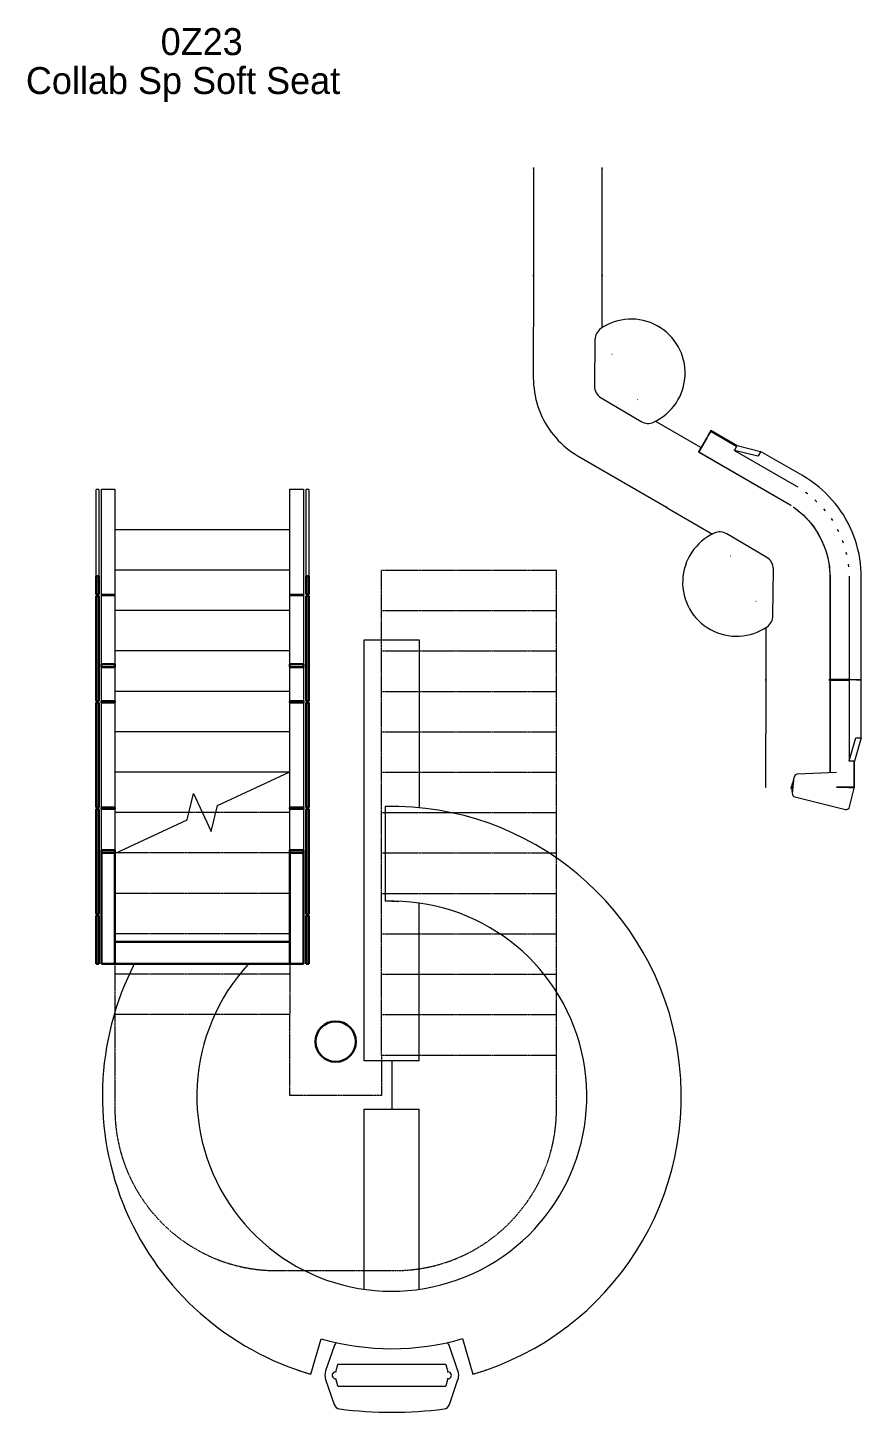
# Model space of a CAD drawing. Header units: millimetres. Extents: x 90978 to 295199, y -4084 to 97293.
# Drawn here: x 193111 to 199303, y 16758 to 27036 of the extents above; entities that cross this region are included whole.
import ezdxf

# ---------------------------------------------------------------- set-up
doc = ezdxf.new("R2010")
doc.units = ezdxf.units.MM
doc.header["$MEASUREMENT"] = 0
doc.linetypes.add('CSM-STL-XX-ZZ-M3-A-XXXX-00001_detached _19_04_21__rvt-1-Level 0$0$Overhead', pattern=[3.96875, 2.38125, -1.5875])
doc.linetypes.add('CSM-STL-XX-ZZ-M3-A-XXXX-00001_detached _19_04_21__rvt-1-Level 0$0$Overhead_2_', pattern=[4, 2.5, -1.5])
for name, color, linetype, lineweight in [('A-AREA-IDEN', 7, 'CONTINUOUS', 9), ('CSM-STL-XX-ZZ-M3-A-XXXX-00001_detached _19_04_21__rvt-1-Level 0$0$A-GENM', 7, 'CONTINUOUS', 9), ('CSM-STL-XX-ZZ-M3-A-XXXX-00001_detached _19_04_21__rvt-1-Level 0$0$E-COMM', 8, 'CONTINUOUS', 9), ('CSM-STL-XX-ZZ-M3-A-XXXX-00001_detached _19_04_21__rvt-1-Level 0$0$I-FURN', 8, 'CONTINUOUS', 9), ('CSM-STL-XX-ZZ-M3-A-XXXX-00001_detached _19_04_21__rvt-1-Level 0$0$S-STRS', 7, 'CONTINUOUS', 9), ('CSM-STL-XX-ZZ-M3-A-XXXX-00001_detached _19_04_21__rvt-1-Level 0$0$S-STRS-MBND', 7, 'CSM-STL-XX-ZZ-M3-A-XXXX-00001_detached _19_04_21__rvt-1-Level 0$0$Overhead_2_', 9), ('I-FURN', 8, 'CONTINUOUS', 9)]:
    doc.layers.add(name, color=color, linetype=linetype, lineweight=lineweight)
doc.styles.add('Century Gothic', font='GOTHIC.TTF', dxfattribs={"height": 200})

msp = doc.modelspace()

# ---------------------------------------------------------------- hatches: boundary and pattern name
at = {"layer": 'CSM-STL-XX-ZZ-M3-A-XXXX-00001_detached _19_04_21__rvt-1-Level 0$0$S-STRS'}
h = msp.add_hatch(color=256, dxfattribs=at)
h.paths.add_polyline_path([(193619, 20086), (193639, 20086), (193639, 20445), (193619, 20445)], flags=0)
h.paths.add_polyline_path([(193619, 20455), (193639, 20455), (193639, 21238), (193619, 21238)], flags=0)
h.paths.add_polyline_path([(193619, 21248), (193639, 21248), (193639, 22028), (193619, 22028), (193619, 21716)], flags=0)
h.paths.add_polyline_path([(193619, 22038), (193639, 22038), (193639, 22818), (193619, 22818)], flags=0)
h.paths.add_polyline_path([(193639, 22828), (193639, 22966), (193619, 22966), (193619, 22828)], flags=0)
h = msp.add_hatch(color=256, dxfattribs=at)
h.paths.add_polyline_path([(195199, 20086), (195199, 20445), (195179, 20445), (195179, 20086)], flags=0)
h.paths.add_polyline_path([(195179, 20455), (195199, 20455), (195199, 21238), (195179, 21238), (195179, 20779)], flags=0)
h.paths.add_polyline_path([(195199, 21248), (195199, 22028), (195179, 22028), (195179, 21248)], flags=0)
h.paths.add_polyline_path([(195199, 22038), (195199, 22818), (195179, 22818), (195179, 22038)], flags=0)
h.paths.add_polyline_path([(195179, 22828), (195199, 22828), (195199, 22966), (195179, 22966)], flags=0)

# ---------------------------------------------------------------- linework, layer by layer
at = {"layer": 'CSM-STL-XX-ZZ-M3-A-XXXX-00001_detached _19_04_21__rvt-1-Level 0$0$A-GENM'}
for p, q in [((195611, 22493), (196020, 22493)), ((195611, 19368), (195611, 22493)), ((196020, 22493), (196020, 21243)), ((196020, 19368), (196020, 20538)), ((196020, 19368), (195611, 19368)), ((195816, 19368), (195816, 19008)), ((195611, 19008), (196020, 19008)), ((195611, 17673), (195611, 19008)), ((196020, 17673), (196020, 19008))]:
    msp.add_line(p, q, dxfattribs=at)
at = {"layer": 'CSM-STL-XX-ZZ-M3-A-XXXX-00001_detached _19_04_21__rvt-1-Level 0$0$E-COMM'}
for p, q in [((195387, 17249), (195324, 17066)), ((196307, 17066), (196244, 17250)), ((195412, 17110), (195399, 17065)), ((196214, 17114), (195417, 17114)), ((196232, 17065), (196219, 17110)), ((195324, 17001), (195387, 16817)), ((195399, 17002), (195412, 16956)), ((196219, 16956), (196232, 17002)), ((196244, 16817), (196307, 17001)), ((195417, 16953), (196214, 16953))]:
    msp.add_line(p, q, dxfattribs=at)
for centre, radius, start, end in [((195434, 17233), 50, 123.0186, 161.018), ((196197, 17233), 50.3, 19.1043, 57.9291), ((195419, 17033), 100, 161.0408, 199.0432), ((195404, 17063), 5, 164.3205, 258.7089), ((195417, 17109), 5, 90, 164.3205), ((196214, 17109), 5, 15.6795, 90), ((196227, 17063), 5, 281.2911, 15.6795), ((196213, 17033), 100, 341.0111, 18.9483), ((195398, 17033), 25.6, 78.7089, 281.083), ((195404, 17003), 5, 101.083, 195.8114), ((196233, 17033), 25.6, 258.917, 101.2911), ((196227, 17003), 5, 344.1886, 78.917), ((195417, 16958), 5, 195.8114, 270), ((196214, 16958), 5, 270, 344.1886), ((195435, 16833), 50, 199.1651, 262.2097), ((195816, 19708), 2950, 262.4418, 277.5534), ((196197, 16833), 50, 277.5534, 341.0111)]:
    msp.add_arc(centre, radius, start, end, dxfattribs=at)
at = {"layer": 'CSM-STL-XX-ZZ-M3-A-XXXX-00001_detached _19_04_21__rvt-1-Level 0$0$I-FURN'}
for p, q in [((195766, 21254), (195766, 20552)), ((195866, 21253), (195866, 21254)), ((195866, 20548), (195866, 20551)), ((193668, 19155), (193666, 19155)), ((193666, 19155), (193666, 19120)), ((197966, 19155), (197964, 19155)), ((197966, 19055), (197966, 19155)), ((193666, 19111), (193666, 19055)), ((193666, 19055), (193668, 19055)), ((197964, 19055), (197966, 19055)), ((195214, 17041), (195291, 17304)), ((196340, 17305), (196417, 17041)), ((195119, 17072), (195119, 17071)), ((196513, 17071), (196512, 17072))]:
    msp.add_line(p, q, dxfattribs=at)
for centre, radius, start, end in [((195816, 19105), 2150, 286.242, 91.3299), ((195816, 19105), 2150, 88.6648, 91.3299), ((195816, 19105), 1448, 137.2898, 91.9828), ((195766, 19104), 1448, 86.0323, 89.9924), ((195816, 19105), 2150, 152.827, 253.758), ((195816, 19105), 1875, 253.7639, 286.242), ((195815, 19105), 2150, 251.0921, 253.758), ((195816, 19105), 2150, 286.242, 288.9079)]:
    msp.add_arc(centre, radius, start, end, dxfattribs=at)
at = {"layer": 'CSM-STL-XX-ZZ-M3-A-XXXX-00001_detached _19_04_21__rvt-1-Level 0$0$S-STRS'}
for p, q in [((193619, 22966), (193619, 23608)), ((193639, 23608), (193619, 23608)), ((193639, 23608), (193639, 22966)), ((193659, 22828), (193659, 23610)), ((193659, 23610), (193759, 23610)), ((193659, 23610), (193759, 23610)), ((193759, 23610), (193759, 22828)), ((195059, 22828), (195059, 23610)), ((195059, 23610), (195159, 23610)), ((195059, 23610), (195159, 23610)), ((195159, 23610), (195159, 22828)), ((195179, 22966), (195179, 23608)), ((195199, 23608), (195179, 23608)), ((195199, 23608), (195199, 22966)), ((195059, 23310), (193759, 23310)), ((195059, 23010), (193759, 23010)), ((193659, 22818), (193659, 22828)), ((193759, 22828), (193659, 22828)), ((193759, 22818), (193659, 22818)), ((193659, 22311), (193659, 22818)), ((193759, 22828), (193759, 22818)), ((193759, 22818), (193759, 22311)), ((195059, 22818), (195059, 22828)), ((195159, 22828), (195059, 22828)), ((195159, 22818), (195059, 22818)), ((195059, 22311), (195059, 22818)), ((195159, 22828), (195159, 22818)), ((195159, 22818), (195159, 22311)), ((195059, 22710), (193759, 22710)), ((195059, 22410), (193759, 22410)), ((193659, 22038), (193659, 22290)), ((193759, 22290), (193759, 22038)), ((195059, 22038), (195059, 22290)), ((195159, 22290), (195159, 22038)), ((195059, 22110), (193759, 22110)), ((193659, 21248), (193659, 22028)), ((193759, 22028), (193759, 21248)), ((195059, 21248), (195059, 22028)), ((195159, 22028), (195159, 21248)), ((195059, 21810), (193759, 21810)), ((195052, 21510), (193759, 21510)), ((193659, 20930), (193659, 21238)), ((193759, 21238), (193759, 20930)), ((194308, 21210), (193759, 21210)), ((194509, 21210), (194409, 21210)), ((195059, 20930), (195059, 21238)), ((195159, 21238), (195159, 20930)), ((193759, 20910), (193759, 20907)), ((193765, 20910), (193759, 20910))]:
    msp.add_line(p, q, dxfattribs=at)
at = {"layer": 'CSM-STL-XX-ZZ-M3-A-XXXX-00001_detached _19_04_21__rvt-1-Level 0$0$S-STRS', "linetype": 'CSM-STL-XX-ZZ-M3-A-XXXX-00001_detached _19_04_21__rvt-1-Level 0$0$Overhead'}
for p, q in [((195059, 23310), (193759, 23310)), ((195059, 23010), (193759, 23010)), ((195059, 22710), (193759, 22710)), ((195059, 22410), (193759, 22410)), ((195059, 22110), (193759, 22110)), ((195059, 21810), (193759, 21810)), ((195052, 21510), (193759, 21510)), ((194308, 21210), (193759, 21210)), ((194509, 21210), (194409, 21210)), ((193765, 20910), (193759, 20910))]:
    msp.add_line(p, q, dxfattribs=at)
at = {"layer": 'CSM-STL-XX-ZZ-M3-A-XXXX-00001_detached _19_04_21__rvt-1-Level 0$0$S-STRS', "lineweight": 30}
for p, q in [((193619, 22966), (193619, 22828)), ((193639, 22966), (193619, 22966)), ((193639, 22828), (193639, 22966)), ((195179, 22966), (195179, 22828)), ((195199, 22966), (195179, 22966)), ((195199, 22828), (195199, 22966)), ((193619, 22828), (193639, 22828)), ((193619, 22818), (193619, 22038)), ((193639, 22818), (193619, 22818)), ((193639, 22038), (193639, 22818)), ((195179, 22828), (195199, 22828)), ((195179, 22818), (195179, 22038)), ((195199, 22818), (195179, 22818)), ((195199, 22038), (195199, 22818)), ((193659, 22311), (193659, 22290)), ((193759, 22311), (193659, 22311)), ((193759, 22290), (193759, 22311)), ((195059, 22311), (195059, 22290)), ((195159, 22311), (195059, 22311)), ((195159, 22290), (195159, 22311)), ((193659, 22290), (193759, 22290)), ((195059, 22290), (195159, 22290)), ((193619, 22038), (193639, 22038)), ((193619, 22028), (193619, 21248)), ((193639, 22028), (193619, 22028)), ((193639, 21248), (193639, 22028)), ((193659, 22038), (193659, 22028)), ((193759, 22038), (193659, 22038)), ((193659, 22028), (193759, 22028)), ((193759, 22028), (193759, 22038)), ((195059, 22038), (195059, 22028)), ((195159, 22038), (195059, 22038)), ((195059, 22028), (195159, 22028)), ((195159, 22028), (195159, 22038)), ((195179, 22038), (195199, 22038)), ((195179, 22028), (195179, 21248)), ((195199, 22028), (195179, 22028)), ((195199, 21248), (195199, 22028)), ((193619, 21248), (193639, 21248)), ((193619, 21238), (193619, 20455)), ((193639, 21238), (193619, 21238)), ((193639, 20455), (193639, 21238)), ((193659, 21248), (193659, 21238)), ((193759, 21248), (193659, 21248)), ((193659, 21238), (193759, 21238)), ((193759, 21238), (193759, 21248)), ((195059, 21248), (195059, 21238)), ((195159, 21248), (195059, 21248)), ((195059, 21238), (195159, 21238)), ((195159, 21238), (195159, 21248)), ((195179, 21248), (195199, 21248)), ((195179, 21238), (195179, 20455)), ((195199, 21238), (195179, 21238)), ((195199, 20455), (195199, 21238)), ((193659, 20930), (193659, 20910)), ((193759, 20930), (193659, 20930)), ((193659, 20910), (193759, 20910)), ((193659, 20910), (193659, 20087)), ((193759, 20910), (193659, 20910)), ((193759, 20910), (193759, 20930)), ((193759, 20087), (193759, 20910)), ((195059, 20930), (195059, 20910)), ((195159, 20930), (195059, 20930)), ((195059, 20910), (195159, 20910)), ((195059, 20910), (195059, 20087)), ((195159, 20910), (195059, 20910)), ((195159, 20910), (195159, 20930)), ((195159, 20087), (195159, 20910)), ((193619, 20455), (193639, 20455)), ((195179, 20455), (195199, 20455)), ((193619, 20445), (193619, 20086)), ((193639, 20445), (193619, 20445)), ((193639, 20086), (193639, 20445)), ((195179, 20445), (195179, 20086)), ((195199, 20445), (195179, 20445)), ((195199, 20086), (195199, 20445)), ((193759, 20250), (193759, 20086)), ((195059, 20250), (193759, 20250)), ((195059, 20086), (195059, 20250)), ((193619, 20086), (193639, 20086)), ((193659, 20087), (193759, 20087)), ((193759, 20086), (195059, 20086)), ((195059, 20087), (195159, 20087)), ((195179, 20086), (195199, 20086))]:
    msp.add_line(p, q, dxfattribs=at)
for start, end in [(0, 180), (180, 0)]:
    msp.add_arc((195399, 19510), 150, start, end, dxfattribs=at)
at = {"layer": 'CSM-STL-XX-ZZ-M3-A-XXXX-00001_detached _19_04_21__rvt-1-Level 0$0$S-STRS-MBND', "linetype": 'CSM-STL-XX-ZZ-M3-A-XXXX-00001_detached _19_04_21__rvt-1-Level 0$0$Overhead'}
for p, q in [((195739, 23010), (197039, 23010)), ((195739, 19410), (195739, 23010)), ((197039, 19410), (197039, 23010)), ((195739, 22710), (197039, 22710)), ((195739, 22710), (197039, 22710)), ((195739, 22410), (197039, 22410)), ((195739, 22410), (197039, 22410)), ((195739, 22110), (197039, 22110)), ((195739, 22110), (197039, 22110)), ((195739, 21810), (197039, 21810)), ((195739, 21810), (197039, 21810)), ((195059, 21510), (195052, 21510)), ((195059, 21510), (195052, 21510)), ((195739, 21510), (197039, 21510)), ((195739, 21510), (197039, 21510)), ((194409, 21210), (194308, 21210)), ((194409, 21210), (194308, 21210)), ((195059, 21210), (194509, 21210)), ((195059, 21210), (194509, 21210)), ((195739, 21210), (197039, 21210)), ((195739, 21210), (197039, 21210)), ((193759, 20907), (193759, 19710)), ((195059, 20910), (193765, 20910)), ((195059, 20910), (193765, 20910)), ((195059, 20910), (195059, 19710)), ((195739, 20910), (197039, 20910)), ((195739, 20910), (197039, 20910)), ((195059, 20610), (193759, 20610)), ((195059, 20610), (193759, 20610)), ((195739, 20610), (197039, 20610)), ((195739, 20610), (197039, 20610)), ((195059, 20310), (193759, 20310)), ((195059, 20310), (193759, 20310)), ((195739, 20310), (197039, 20310)), ((195739, 20310), (197039, 20310)), ((195059, 20010), (193759, 20010)), ((195059, 20010), (193759, 20010)), ((195739, 20010), (197039, 20010)), ((195739, 20010), (197039, 20010)), ((193759, 19710), (193759, 19010)), ((195059, 19710), (193759, 19710)), ((195059, 19110), (195059, 19710)), ((195739, 19710), (197039, 19710)), ((195739, 19710), (197039, 19710)), ((195739, 19410), (195739, 19110)), ((195739, 19410), (197039, 19410)), ((195739, 19410), (197039, 19410)), ((197039, 19010), (197039, 19410)), ((195739, 19110), (195059, 19110)), ((194959, 17810), (195839, 17810))]:
    msp.add_line(p, q, dxfattribs=at)
at = {"layer": 'CSM-STL-XX-ZZ-M3-A-XXXX-00001_detached _19_04_21__rvt-1-Level 0$0$S-STRS-MBND', "linetype": 'Continuous'}
for p, q in [((194522, 21263), (195059, 21513)), ((194296, 21157), (194343, 21352)), ((194343, 21352), (194475, 21069)), ((194475, 21069), (194522, 21263)), ((193759, 20907), (194296, 21157))]:
    msp.add_line(p, q, dxfattribs=at)
at = {"layer": 'CSM-STL-XX-ZZ-M3-A-XXXX-00001_detached _19_04_21__rvt-1-Level 0$0$S-STRS-MBND', "linetype": 'CSM-STL-XX-ZZ-M3-A-XXXX-00001_detached _19_04_21__rvt-1-Level 0$0$Overhead'}
for centre, start, end in [((194959, 19010), 180, 270), ((195839, 19010), 270, 0)]:
    msp.add_arc(centre, 1200, start, end, dxfattribs=at)
at = {"layer": 'I-FURN'}
for p, q in [((196868, 25993), (196869, 25994)), ((196868, 25992), (196868, 25993)), ((196868, 25993), (196868, 25993)), ((196868, 25993), (196868, 25993)), ((196868, 25993), (196868, 25993)), ((196868, 25993), (196868, 25993)), ((196868, 25993), (196868, 25993)), ((196868, 25991), (196868, 25992)), ((196868, 25992), (196868, 25992)), ((196868, 25992), (196868, 25992)), ((196868, 25992), (196868, 25992)), ((196868, 25992), (196868, 25992)), ((196868, 25991), (196868, 25201)), ((196869, 25994), (196869, 25995)), ((196869, 25995), (196869, 25995)), ((196869, 25995), (196870, 25995)), ((196869, 25994), (196869, 25994)), ((196869, 25994), (196869, 25994)), ((196869, 25994), (196869, 25994)), ((196869, 25994), (196869, 25994)), ((196869, 25994), (196869, 25994)), ((196870, 25995), (196870, 25996)), ((196870, 25996), (196870, 25996)), ((196870, 25996), (196871, 25996)), ((196870, 25995), (196870, 25995)), ((196870, 25995), (196870, 25995)), ((196870, 25995), (196870, 25995)), ((196870, 25995), (196870, 25995)), ((196871, 25996), (196871, 25996)), ((196871, 25996), (196871, 25996)), ((196871, 25996), (196871, 25996)), ((196871, 25996), (196871, 25996)), ((196871, 25996), (196872, 25996)), ((196872, 25996), (196872, 25996)), ((196872, 25996), (196872, 25996)), ((196872, 25996), (196872, 25996)), ((196872, 25996), (196872, 25996)), ((196872, 25996), (196873, 25996)), ((196873, 25996), (196873, 25996)), ((196873, 25996), (196873, 25996)), ((196873, 25996), (196873, 25996)), ((197374, 25996), (197374, 25996)), ((197374, 25996), (197375, 25996)), ((197375, 25996), (197375, 25996)), ((197375, 25996), (197375, 25996)), ((197375, 25996), (197375, 25996)), ((197375, 25996), (197375, 25996)), ((197375, 25996), (197376, 25996)), ((197376, 25996), (197376, 25996)), ((197376, 25996), (197376, 25996)), ((197376, 25996), (197376, 25996)), ((197376, 25996), (197376, 25996)), ((197376, 25996), (197377, 25995)), ((197377, 25995), (197377, 25995)), ((197377, 25995), (197377, 25995)), ((197377, 25995), (197377, 25995)), ((197377, 25995), (197377, 25995)), ((197377, 25995), (197377, 25995)), ((197377, 25995), (197378, 25995)), ((197378, 25995), (197378, 25995)), ((197378, 25995), (197378, 25995)), ((197378, 25995), (197378, 25994)), ((197378, 25994), (197378, 25994)), ((197378, 25994), (197378, 25994)), ((197378, 25994), (197378, 25994)), ((197378, 25994), (197378, 25994)), ((197378, 25994), (197379, 25994)), ((197379, 25994), (197379, 25993)), ((197379, 25993), (197379, 25993)), ((197379, 25993), (197379, 25993)), ((197379, 25993), (197379, 25993)), ((197379, 25993), (197379, 25993)), ((197379, 25993), (197379, 25992)), ((197379, 25992), (197379, 25992)), ((197379, 25992), (197379, 25992)), ((197379, 25992), (197379, 25992)), ((197379, 25992), (197379, 25992)), ((197379, 25992), (197379, 25991)), ((197379, 25201), (197379, 25991)), ((197379, 25991), (197379, 25991)), ((197379, 25991), (197379, 25991)), ((197379, 25991), (197379, 25991)), ((196868, 25191), (196867, 24437)), ((196868, 25200), (196868, 25201)), ((196868, 25201), (196868, 25201)), ((196868, 25201), (196868, 25201)), ((196868, 25201), (196868, 25201)), ((196868, 25201), (196868, 25201)), ((196868, 25199), (196868, 25200)), ((196868, 25200), (196868, 25200)), ((196868, 25200), (196868, 25200)), ((196868, 25200), (196868, 25200)), ((196868, 25200), (196868, 25200)), ((196868, 25200), (196868, 25200)), ((196868, 25198), (196868, 25199)), ((196868, 25199), (196868, 25199)), ((196868, 25199), (196868, 25199)), ((196868, 25199), (196868, 25199)), ((196868, 25199), (196868, 25199)), ((196869, 25198), (196868, 25198)), ((196868, 25193), (196868, 25194)), ((196868, 25194), (196868, 25194)), ((196868, 25194), (196868, 25194)), ((196868, 25194), (196868, 25194)), ((196868, 25194), (196869, 25194)), ((196868, 25192), (196868, 25193)), ((196868, 25193), (196868, 25193)), ((196868, 25193), (196868, 25193)), ((196868, 25193), (196868, 25193)), ((196868, 25193), (196868, 25193)), ((196868, 25193), (196868, 25193)), ((196868, 25191), (196868, 25192)), ((196868, 25192), (196868, 25192)), ((196868, 25192), (196868, 25192)), ((196868, 25192), (196868, 25192)), ((196868, 25192), (196868, 25192)), ((196869, 25197), (196869, 25198)), ((196869, 25198), (196869, 25198)), ((196869, 25198), (196869, 25198)), ((196869, 25198), (196869, 25198)), ((196869, 25198), (196869, 25198)), ((196869, 25198), (196869, 25198)), ((196870, 25197), (196869, 25197)), ((196869, 25194), (196869, 25195)), ((196869, 25195), (196869, 25195)), ((196869, 25195), (196869, 25195)), ((196869, 25195), (196869, 25195)), ((196869, 25195), (196869, 25195)), ((196869, 25195), (196870, 25195)), ((196869, 25194), (196869, 25194)), ((196871, 25197), (196870, 25197)), ((196870, 25197), (196870, 25197)), ((196870, 25197), (196870, 25197)), ((196870, 25197), (196870, 25197)), ((196870, 25197), (196870, 25197)), ((196870, 25197), (196870, 25197)), ((196870, 25195), (196870, 25196)), ((196870, 25196), (196870, 25196)), ((196870, 25196), (196870, 25196)), ((196870, 25196), (196870, 25196)), ((196870, 25196), (196871, 25196)), ((196870, 25195), (196870, 25195)), ((196871, 25196), (196871, 25197)), ((196871, 25197), (196871, 25197)), ((196871, 25197), (196871, 25197)), ((196871, 25197), (196871, 25197)), ((196871, 25196), (196871, 25196)), ((196871, 25196), (196871, 25196)), ((196871, 25196), (196871, 25196)), ((196871, 25196), (196871, 25196)), ((196871, 25196), (196871, 25196)), ((196871, 25196), (196872, 25196)), ((196872, 25196), (196871, 25196)), ((196872, 25196), (196872, 25196)), ((196872, 25196), (196872, 25196)), ((196872, 25196), (196872, 25196)), ((196872, 25196), (196872, 25196)), ((196872, 25196), (196873, 25196)), ((196873, 25196), (196872, 25196)), ((196872, 25196), (196872, 25196)), ((196872, 25196), (196872, 25196)), ((196872, 25196), (196872, 25196)), ((196872, 25196), (196872, 25196)), ((197374, 25196), (197374, 25196)), ((197374, 25196), (197374, 25196)), ((197374, 25196), (197374, 25196)), ((197374, 25196), (197375, 25196)), ((197375, 25196), (197374, 25196)), ((197374, 25196), (197374, 25196)), ((197374, 25196), (197374, 25196)), ((197374, 25196), (197374, 25196)), ((197374, 25196), (197374, 25196)), ((197375, 25196), (197375, 25196)), ((197375, 25196), (197375, 25196)), ((197375, 25196), (197375, 25196)), ((197375, 25196), (197375, 25196)), ((197375, 25196), (197376, 25196)), ((197376, 25196), (197375, 25196)), ((197375, 25196), (197375, 25196)), ((197375, 25196), (197375, 25196)), ((197375, 25196), (197375, 25196)), ((197375, 25196), (197375, 25196)), ((197377, 25197), (197376, 25197)), ((197376, 25197), (197376, 25197)), ((197376, 25197), (197376, 25197)), ((197376, 25197), (197376, 25197)), ((197376, 25197), (197376, 25196)), ((197376, 25196), (197376, 25196)), ((197376, 25196), (197376, 25196)), ((197376, 25196), (197376, 25195)), ((197376, 25196), (197376, 25196)), ((197376, 25195), (197376, 25195)), ((197376, 25195), (197376, 25195)), ((197376, 25195), (197377, 25195)), ((197378, 25198), (197377, 25198)), ((197377, 25198), (197377, 25197)), ((197377, 25197), (197377, 25197)), ((197377, 25197), (197377, 25197)), ((197377, 25197), (197377, 25197)), ((197377, 25197), (197377, 25197)), ((197377, 25195), (197377, 25195)), ((197377, 25195), (197377, 25195)), ((197377, 25195), (197377, 25195)), ((197377, 25195), (197377, 25195)), ((197377, 25195), (197377, 25195)), ((197377, 25195), (197378, 25194)), ((197379, 25199), (197378, 25199)), ((197378, 25199), (197378, 25199)), ((197378, 25199), (197378, 25199)), ((197378, 25199), (197378, 25199)), ((197378, 25199), (197378, 25199)), ((197378, 25199), (197378, 25198)), ((197378, 25198), (197378, 25198)), ((197378, 25198), (197378, 25198)), ((197378, 25198), (197378, 25198)), ((197378, 25198), (197378, 25198)), ((197378, 25194), (197378, 25194)), ((197378, 25194), (197378, 25194)), ((197378, 25194), (197378, 25194)), ((197378, 25194), (197378, 25194)), ((197378, 25194), (197378, 25194)), ((197378, 25194), (197378, 25193)), ((197378, 25193), (197378, 25193)), ((197378, 25193), (197378, 25193)), ((197378, 25193), (197378, 25193)), ((197378, 25193), (197379, 25193)), ((197379, 25201), (197379, 25201)), ((197379, 25201), (197379, 25201)), ((197379, 25201), (197379, 25200)), ((197379, 25200), (197379, 25200)), ((197379, 25200), (197379, 25200)), ((197379, 25200), (197379, 25200)), ((197379, 25200), (197379, 25200)), ((197379, 25200), (197379, 25199)), ((197379, 25193), (197379, 25192)), ((197379, 25192), (197379, 25192)), ((197379, 25192), (197379, 25192)), ((197379, 25192), (197379, 25192)), ((197379, 25192), (197379, 25192)), ((197379, 25192), (197379, 25191)), ((197379, 24808), (197379, 25191)), ((197379, 25191), (197379, 25191)), ((197379, 25191), (197379, 25191)), ((197379, 25191), (197379, 25191)), ((197325, 24721), (197321, 24376)), ((197450, 24614), (197452, 24614)), ((196867, 24437), (196868, 24410)), ((196868, 24410), (196869, 24383)), ((196869, 24383), (196872, 24357)), ((196872, 24357), (196876, 24330)), ((196876, 24330), (196880, 24303)), ((196880, 24303), (196886, 24277)), ((196886, 24277), (196893, 24251)), ((197371, 24289), (197668, 24113)), ((197642, 24277), (197641, 24275)), ((196893, 24251), (196901, 24225)), ((196901, 24225), (196910, 24200)), ((196910, 24200), (196920, 24175)), ((196920, 24175), (196931, 24150)), ((196931, 24150), (196943, 24126)), ((196943, 24126), (196956, 24102)), ((196956, 24102), (196970, 24079)), ((196970, 24079), (196985, 24057)), ((196985, 24057), (197000, 24035)), ((198112, 23919), (197772, 24115)), ((197000, 24035), (197017, 24013)), ((197017, 24013), (197034, 23993)), ((197034, 23993), (197052, 23973)), ((197052, 23973), (197071, 23954)), ((197071, 23954), (197091, 23935)), ((198155, 23990), (198096, 23888)), ((198096, 23888), (198155, 23990)), ((198155, 23993), (198152, 23989)), ((198166, 24009), (198155, 23990)), ((198155, 23990), (198166, 24009)), ((198186, 24046), (198165, 24010)), ((198185, 24041), (198166, 24009)), ((198166, 24009), (198185, 24041)), ((198187, 24039), (198185, 24041)), ((198185, 24041), (198187, 24039)), ((198382, 23933), (198186, 24046)), ((198187, 24039), (198379, 23928)), ((198187, 24039), (198379, 23928)), ((197091, 23935), (197111, 23918)), ((197111, 23918), (197132, 23901)), ((197132, 23901), (197154, 23885)), ((197154, 23885), (197177, 23870)), ((197177, 23870), (197200, 23856)), ((197200, 23856), (197204, 23853)), ((197204, 23853), (197856, 23476)), ((198096, 23891), (198096, 23892)), ((198096, 23892), (198096, 23892)), ((198096, 23892), (198096, 23892)), ((198096, 23892), (198096, 23892)), ((198096, 23892), (198097, 23892)), ((198096, 23890), (198096, 23891)), ((198096, 23891), (198096, 23891)), ((198096, 23891), (198096, 23891)), ((198096, 23891), (198096, 23891)), ((198096, 23891), (198096, 23891)), ((198096, 23889), (198096, 23890)), ((198096, 23890), (198096, 23890)), ((198096, 23890), (198096, 23890)), ((198096, 23890), (198096, 23890)), ((198096, 23890), (198096, 23890)), ((198096, 23888), (198096, 23889)), ((198096, 23889), (198096, 23889)), ((198096, 23889), (198096, 23889)), ((198096, 23889), (198096, 23889)), ((198096, 23889), (198096, 23889)), ((198096, 23888), (198751, 23510)), ((198096, 23888), (198096, 23888)), ((198097, 23888), (198096, 23888)), ((198096, 23888), (198096, 23888)), ((198097, 23892), (198097, 23893)), ((198097, 23893), (198097, 23893)), ((198097, 23893), (198097, 23893)), ((198097, 23887), (198097, 23888)), ((198097, 23888), (198097, 23888)), ((198097, 23888), (198097, 23888)), ((198097, 23888), (198097, 23888)), ((198098, 23887), (198097, 23887)), ((198097, 23887), (198097, 23887)), ((198097, 23887), (198097, 23887)), ((198097, 23887), (198097, 23887)), ((198097, 23887), (198097, 23887)), ((198098, 23886), (198098, 23887)), ((198098, 23887), (198098, 23887)), ((198099, 23886), (198098, 23886)), ((198098, 23886), (198098, 23886)), ((198098, 23886), (198098, 23886)), ((198098, 23886), (198098, 23886)), ((198099, 23886), (198751, 23509)), ((198104, 23906), (198105, 23907)), ((198104, 23905), (198104, 23906)), ((198105, 23907), (198106, 23908)), ((198105, 23907), (198105, 23907)), ((198106, 23909), (198107, 23910)), ((198106, 23908), (198106, 23909)), ((198107, 23911), (198108, 23912)), ((198107, 23910), (198107, 23911)), ((198108, 23913), (198109, 23914)), ((198108, 23912), (198108, 23913)), ((198114, 23922), (198109, 23914)), ((198109, 23914), (198110, 23915)), ((198109, 23914), (198109, 23915)), ((198109, 23915), (198110, 23915)), ((198109, 23914), (198109, 23914)), ((198109, 23914), (198109, 23914)), ((198110, 23916), (198111, 23917)), ((198110, 23915), (198110, 23916)), ((198110, 23916), (198110, 23916)), ((198110, 23915), (198110, 23915)), ((198110, 23915), (198110, 23915)), ((198111, 23918), (198112, 23919)), ((198111, 23917), (198111, 23918)), ((198111, 23918), (198111, 23918)), ((198112, 23919), (198112, 23920)), ((198112, 23920), (198113, 23920)), ((198112, 23919), (198112, 23919)), ((198112, 23919), (198112, 23919)), ((198112, 23919), (198112, 23919)), ((198112, 23919), (198112, 23919)), ((198113, 23921), (198113, 23922)), ((198113, 23922), (198114, 23922)), ((198113, 23920), (198113, 23921)), ((198113, 23921), (198113, 23921)), ((198113, 23921), (198113, 23921)), ((198114, 23922), (198114, 23922)), ((198114, 23922), (198114, 23922)), ((198114, 23922), (198114, 23922)), ((198114, 23922), (198114, 23922)), ((198114, 23922), (198114, 23922)), ((198114, 23922), (198114, 23922)), ((198114, 23922), (198114, 23922)), ((198114, 23922), (198114, 23922)), ((198114, 23922), (198114, 23922)), ((198361, 23899), (198362, 23900)), ((198361, 23898), (198361, 23899)), ((198362, 23898), (198361, 23898)), ((198361, 23898), (198361, 23898)), ((198362, 23902), (198363, 23903)), ((198362, 23901), (198362, 23902)), ((198362, 23900), (198362, 23901)), ((198362, 23898), (198822, 23632)), ((198535, 23855), (198362, 23898)), ((198363, 23903), (198378, 23929)), ((198379, 23931), (198380, 23932)), ((198379, 23930), (198379, 23931)), ((198380, 23932), (198381, 23933)), ((198381, 23933), (198381, 23933)), ((198381, 23933), (198382, 23933)), ((198382, 23934), (198555, 23891)), ((198382, 23933), (198382, 23934)), ((198536, 23855), (198535, 23855)), ((198535, 23855), (198535, 23855)), ((198537, 23856), (198536, 23855)), ((198536, 23855), (198536, 23855)), ((198538, 23858), (198537, 23857)), ((198537, 23857), (198537, 23856)), ((198554, 23887), (198538, 23859)), ((198538, 23859), (198538, 23858)), ((198555, 23889), (198554, 23888)), ((198554, 23888), (198554, 23887)), ((198867, 23711), (198555, 23891)), ((198555, 23891), (198555, 23891)), ((198555, 23891), (198555, 23891)), ((198555, 23891), (198555, 23890)), ((198555, 23890), (198555, 23890)), ((198555, 23890), (198555, 23889)), ((198873, 23708), (198867, 23711)), ((198902, 23689), (198873, 23708)), ((198931, 23670), (198902, 23689)), ((198960, 23649), (198931, 23670)), ((198987, 23628), (198960, 23649)), ((198822, 23632), (198831, 23627)), ((198889, 23588), (198900, 23580)), ((198900, 23580), (198905, 23576)), ((199013, 23605), (198987, 23628)), ((199039, 23581), (199013, 23605)), ((199063, 23556), (199039, 23581)), ((199087, 23530), (199063, 23556)), ((197857, 23476), (197856, 23476)), ((197856, 23476), (197856, 23476)), ((197856, 23476), (197856, 23476)), ((197856, 23476), (197856, 23476)), ((197856, 23476), (197856, 23476)), ((197856, 23476), (197856, 23476)), ((197857, 23477), (197857, 23478)), ((197857, 23478), (197857, 23478)), ((197858, 23476), (197857, 23476)), ((197857, 23476), (197857, 23476)), ((197857, 23476), (197857, 23476)), ((197857, 23476), (197857, 23476)), ((197857, 23476), (197857, 23476)), ((197858, 23479), (197858, 23480)), ((197858, 23480), (197858, 23480)), ((197858, 23480), (197858, 23480)), ((197858, 23480), (197858, 23480)), ((197858, 23478), (197858, 23479)), ((197858, 23479), (197858, 23479)), ((197858, 23479), (197858, 23479)), ((197858, 23479), (197858, 23479)), ((197858, 23479), (197858, 23479)), ((197858, 23479), (197858, 23479)), ((197857, 23478), (197857, 23478)), ((197857, 23478), (197858, 23478)), ((197858, 23478), (197858, 23478)), ((197858, 23476), (197858, 23477)), ((197858, 23477), (197858, 23477)), ((197858, 23477), (197858, 23477)), ((197858, 23477), (197857, 23477)), ((197857, 23477), (197857, 23477)), ((197858, 23475), (197858, 23476)), ((197858, 23476), (197858, 23476)), ((197858, 23476), (197858, 23476)), ((197858, 23476), (197858, 23476)), ((197858, 23476), (197858, 23476)), ((197859, 23476), (197858, 23476)), ((197858, 23476), (197858, 23476)), ((197858, 23476), (197858, 23476)), ((197858, 23476), (197858, 23476)), ((197858, 23476), (197858, 23476)), ((197859, 23475), (197858, 23475)), ((197858, 23475), (197858, 23475)), ((197858, 23475), (197858, 23475)), ((197858, 23475), (197858, 23475)), ((197858, 23475), (197858, 23475)), ((197860, 23476), (197859, 23476)), ((197859, 23476), (197859, 23476)), ((197859, 23476), (197859, 23476)), ((197859, 23476), (197859, 23476)), ((197859, 23476), (197859, 23476)), ((197859, 23474), (197859, 23475)), ((197860, 23473), (197859, 23474)), ((197859, 23474), (197859, 23474)), ((197859, 23474), (197859, 23474)), ((197859, 23474), (197859, 23474)), ((197859, 23474), (197859, 23474)), ((197859, 23474), (197859, 23474)), ((197859, 23474), (197859, 23474)), ((197861, 23476), (197860, 23476)), ((197860, 23476), (197860, 23476)), ((197860, 23476), (197860, 23476)), ((197860, 23476), (197860, 23476)), ((197860, 23476), (197860, 23476)), ((197860, 23473), (198199, 23277)), ((197860, 23473), (197860, 23473)), ((197860, 23473), (197860, 23473)), ((197862, 23477), (197861, 23477)), ((197861, 23477), (197861, 23477)), ((197861, 23477), (197861, 23477)), ((197861, 23477), (197861, 23477)), ((197861, 23477), (197861, 23476)), ((197861, 23476), (197861, 23476)), ((197862, 23478), (197862, 23478)), ((197862, 23478), (197862, 23478)), ((197862, 23478), (197862, 23478)), ((197862, 23478), (197862, 23477)), ((197862, 23477), (197862, 23477)), ((197862, 23477), (197862, 23477)), ((197862, 23477), (197862, 23477)), ((198751, 23510), (198762, 23503)), ((198751, 23509), (198772, 23496)), ((198772, 23496), (198783, 23489)), ((198796, 23480), (198815, 23467)), ((198815, 23467), (198835, 23451)), ((198818, 23465), (198832, 23454)), ((198835, 23451), (198854, 23434)), ((198854, 23434), (198873, 23417)), ((198959, 23531), (198971, 23520)), ((198971, 23520), (198973, 23518)), ((199022, 23465), (199035, 23451)), ((199109, 23504), (199087, 23530)), ((199131, 23476), (199109, 23504)), ((199151, 23448), (199131, 23476)), ((199170, 23419), (199151, 23448)), ((198873, 23417), (198891, 23399)), ((198891, 23399), (198908, 23380)), ((198893, 23398), (198900, 23390)), ((198908, 23380), (198925, 23361)), ((198925, 23361), (198941, 23341)), ((198926, 23361), (198942, 23341)), ((198941, 23341), (198956, 23320)), ((198942, 23341), (198955, 23323)), ((199078, 23393), (199088, 23377)), ((199188, 23389), (199170, 23419)), ((199205, 23358), (199188, 23389)), ((199220, 23327), (199205, 23358)), ((198601, 23104), (198304, 23279)), ((198956, 23320), (198970, 23299)), ((198970, 23299), (198983, 23277)), ((198972, 23298), (198984, 23277)), ((198983, 23277), (198996, 23254)), ((198984, 23277), (198995, 23258)), ((198996, 23254), (199007, 23232)), ((199007, 23232), (199018, 23208)), ((199124, 23314), (199133, 23297)), ((199162, 23231), (199168, 23213)), ((199235, 23295), (199220, 23327)), ((199247, 23262), (199235, 23295)), ((199259, 23230), (199247, 23262)), ((199269, 23196), (199259, 23230)), ((199014, 23220), (199016, 23215)), ((199018, 23208), (199027, 23185)), ((199022, 23201), (199028, 23185)), ((199027, 23185), (199036, 23161)), ((199028, 23185), (199032, 23174)), ((199036, 23161), (199044, 23136)), ((199041, 23147), (199045, 23137)), ((199044, 23136), (199051, 23112)), ((199045, 23137), (199049, 23121)), ((199189, 23144), (199193, 23125)), ((199278, 23162), (199269, 23196)), ((199286, 23128), (199278, 23162)), ((199292, 23094), (199286, 23128)), ((198329, 23115), (198331, 23117)), ((199051, 23112), (199056, 23087)), ((199053, 23104), (199054, 23100)), ((199056, 23087), (199061, 23062)), ((199061, 23062), (199065, 23036)), ((199063, 23058), (199066, 23036)), ((199065, 23036), (199068, 23011)), ((199066, 23036), (199068, 23018)), ((199206, 23054), (199208, 23035)), ((199297, 23059), (199292, 23094)), ((199300, 23025), (199297, 23059)), ((199303, 22990), (199300, 23025)), ((198647, 22671), (198650, 23017)), ((199068, 23011), (199069, 22985)), ((199069, 22985), (199070, 22960)), ((199070, 22960), (199070, 22955)), ((199070, 22955), (199070, 22201)), ((199071, 22972), (199071, 22960)), ((199071, 22960), (199071, 22955)), ((199071, 22955), (199071, 22198)), ((199212, 22964), (199212, 22961)), ((199212, 22961), (199212, 22955)), ((199212, 22955), (199212, 22196)), ((199303, 22955), (199303, 22990)), ((199303, 22196), (199303, 22955)), ((198522, 22778), (198519, 22778)), ((198593, 22584), (198593, 22201)), ((198593, 22201), (198593, 22201)), ((198593, 22201), (198593, 22201)), ((198593, 22201), (198593, 22201)), ((198593, 22201), (198593, 22201)), ((199070, 22201), (199070, 22201)), ((199070, 22201), (199070, 22201)), ((199070, 22201), (199070, 22201)), ((198593, 22191), (198592, 21401)), ((198593, 22200), (198593, 22201)), ((198593, 22199), (198593, 22200)), ((198593, 22200), (198593, 22200)), ((198593, 22200), (198593, 22200)), ((198593, 22200), (198593, 22200)), ((198593, 22200), (198593, 22200)), ((198594, 22199), (198593, 22199)), ((198593, 22199), (198593, 22199)), ((198593, 22199), (198593, 22199)), ((198593, 22199), (198593, 22199)), ((198593, 22199), (198593, 22199)), ((198593, 22193), (198593, 22194)), ((198593, 22194), (198593, 22194)), ((198593, 22194), (198594, 22194)), ((198593, 22192), (198593, 22193)), ((198593, 22193), (198593, 22193)), ((198593, 22193), (198593, 22193)), ((198593, 22193), (198593, 22193)), ((198593, 22193), (198593, 22193)), ((198593, 22191), (198593, 22192)), ((198593, 22192), (198593, 22192)), ((198593, 22192), (198593, 22192)), ((198593, 22192), (198593, 22192)), ((198593, 22192), (198593, 22192)), ((198593, 22191), (198593, 22191)), ((198594, 22198), (198594, 22199)), ((198594, 22197), (198594, 22198)), ((198594, 22198), (198594, 22198)), ((198594, 22198), (198594, 22198)), ((198594, 22198), (198594, 22198)), ((198594, 22198), (198594, 22198)), ((198594, 22198), (198594, 22198)), ((198595, 22197), (198594, 22197)), ((198594, 22194), (198594, 22195)), ((198594, 22195), (198594, 22195)), ((198594, 22195), (198594, 22195)), ((198594, 22195), (198594, 22195)), ((198594, 22195), (198595, 22195)), ((198594, 22194), (198594, 22194)), ((198594, 22194), (198594, 22194)), ((198594, 22194), (198594, 22194)), ((198596, 22197), (198595, 22197)), ((198595, 22197), (198595, 22197)), ((198595, 22197), (198595, 22197)), ((198595, 22197), (198595, 22197)), ((198595, 22197), (198595, 22197)), ((198595, 22197), (198595, 22197)), ((198595, 22195), (198595, 22196)), ((198595, 22196), (198595, 22196)), ((198595, 22196), (198596, 22196)), ((198595, 22195), (198595, 22195)), ((198595, 22195), (198595, 22195)), ((198595, 22195), (198595, 22195)), ((198596, 22196), (198596, 22197)), ((198596, 22197), (198596, 22197)), ((198596, 22197), (198596, 22197)), ((198597, 22196), (198596, 22196)), ((198596, 22196), (198596, 22196)), ((198596, 22196), (198596, 22196)), ((198596, 22196), (198596, 22196)), ((198596, 22196), (198596, 22196)), ((198596, 22196), (198596, 22196)), ((198596, 22196), (198597, 22196)), ((198598, 22196), (198597, 22196)), ((198597, 22196), (198597, 22196)), ((198597, 22196), (198597, 22196)), ((198597, 22196), (198597, 22196)), ((198597, 22196), (198597, 22196)), ((198597, 22196), (198597, 22196)), ((198597, 22196), (198597, 22196)), ((198597, 22196), (198597, 22196)), ((198597, 22196), (198597, 22196)), ((198597, 22196), (198598, 22196)), ((198598, 22196), (198598, 22196)), ((198598, 22196), (198598, 22196)), ((198598, 22196), (198598, 22196)), ((199062, 22196), (199108, 22196)), ((199109, 22196), (199062, 22196)), ((199070, 22200), (199070, 22201)), ((199070, 22199), (199070, 22200)), ((199070, 22200), (199070, 22200)), ((199070, 22200), (199070, 22200)), ((199070, 22200), (199070, 22200)), ((199070, 22200), (199070, 22200)), ((199070, 22198), (199070, 22199)), ((199070, 22199), (199070, 22199)), ((199070, 22199), (199070, 22199)), ((199070, 22199), (199070, 22199)), ((199070, 22199), (199070, 22199)), ((199071, 22198), (199070, 22198)), ((199070, 22198), (199070, 22198)), ((199070, 22198), (199070, 22198)), ((199070, 22192), (199070, 22193)), ((199070, 22193), (199070, 22193)), ((199070, 22193), (199070, 22193)), ((199070, 22193), (199070, 22193)), ((199070, 22193), (199071, 22193)), ((199070, 22191), (199070, 22192)), ((199070, 22192), (199070, 22192)), ((199070, 22192), (199070, 22192)), ((199070, 22192), (199070, 22192)), ((199070, 22192), (199070, 22192)), ((199070, 22191), (199070, 21504)), ((199070, 22191), (199070, 22191)), ((199070, 22191), (199070, 22191)), ((199071, 22198), (199188, 22198)), ((199188, 22198), (199071, 22198)), ((199071, 22197), (199071, 22198)), ((199071, 22198), (199071, 22198)), ((199071, 22198), (199071, 22198)), ((199071, 22198), (199071, 22198)), ((199072, 22197), (199071, 22197)), ((199071, 22197), (199071, 22197)), ((199071, 22197), (199071, 22197)), ((199071, 22197), (199071, 22197)), ((199071, 22194), (199071, 22195)), ((199071, 22195), (199072, 22195)), ((199071, 22194), (199188, 22194)), ((199071, 22194), (199071, 21505)), ((199188, 22194), (199071, 22194)), ((199071, 22193), (199071, 22194)), ((199071, 22194), (199071, 22194)), ((199071, 22194), (199071, 22194)), ((199071, 22194), (199071, 22194)), ((199071, 22194), (199071, 22194)), ((199071, 22194), (199071, 22194)), ((199071, 22194), (199071, 22194)), ((199071, 22193), (199071, 22193)), ((199072, 22196), (199072, 22197)), ((199072, 22197), (199072, 22197)), ((199072, 22197), (199072, 22197)), ((199072, 22197), (199072, 22197)), ((199072, 22197), (199072, 22197)), ((199073, 22196), (199072, 22196)), ((199072, 22195), (199072, 22195)), ((199072, 22195), (199072, 22195)), ((199072, 22195), (199072, 22195)), ((199072, 22195), (199072, 22195)), ((199072, 22195), (199072, 22195)), ((199072, 22195), (199073, 22195)), ((199074, 22196), (199073, 22196)), ((199073, 22196), (199073, 22196)), ((199073, 22196), (199073, 22196)), ((199073, 22196), (199073, 22196)), ((199073, 22196), (199073, 22196)), ((199073, 22195), (199073, 22196)), ((199073, 22196), (199073, 22196)), ((199073, 22196), (199073, 22196)), ((199073, 22196), (199074, 22196)), ((199073, 22195), (199073, 22195)), ((199074, 22196), (199074, 22196)), ((199074, 22196), (199074, 22196)), ((199074, 22196), (199074, 22196)), ((199074, 22196), (199074, 22196)), ((199074, 22196), (199074, 22196)), ((199074, 22196), (199074, 22196)), ((199074, 22196), (199074, 22196)), ((199074, 22196), (199074, 22196)), ((199074, 22196), (199074, 22196)), ((199074, 22196), (199075, 22196)), ((199075, 22196), (199075, 22196)), ((199075, 22196), (199075, 22196)), ((199075, 22196), (199075, 22196)), ((199084, 22196), (199082, 22197)), ((199082, 22196), (199094, 22196)), ((199086, 22196), (199084, 22196)), ((199090, 22196), (199086, 22196)), ((199089, 22196), (199088, 22196)), ((199088, 22196), (199088, 22196)), ((199091, 22196), (199089, 22196)), ((199089, 22196), (199090, 22196)), ((199094, 22196), (199090, 22196)), ((199090, 22196), (199091, 22196)), ((199092, 22196), (199091, 22196)), ((199091, 22196), (199092, 22196)), ((199093, 22196), (199092, 22196)), ((199092, 22196), (199093, 22196)), ((199094, 22196), (199093, 22196)), ((199093, 22196), (199094, 22196)), ((199095, 22196), (199094, 22196)), ((199097, 22196), (199094, 22196)), ((199094, 22196), (199095, 22196)), ((199096, 22196), (199095, 22196)), ((199095, 22196), (199096, 22196)), ((199097, 22196), (199096, 22196)), ((199096, 22196), (199097, 22196)), ((199098, 22196), (199097, 22196)), ((199099, 22196), (199097, 22196)), ((199097, 22196), (199098, 22196)), ((199099, 22196), (199098, 22196)), ((199098, 22196), (199099, 22196)), ((199100, 22196), (199099, 22196)), ((199100, 22196), (199099, 22196)), ((199099, 22196), (199099, 22196)), ((199099, 22196), (199099, 22196)), ((199100, 22196), (199099, 22196)), ((199099, 22196), (199100, 22196)), ((199099, 22196), (199099, 22196)), ((199099, 22196), (199099, 22196)), ((199099, 22196), (199100, 22196)), ((199101, 22196), (199100, 22196)), ((199100, 22196), (199100, 22196)), ((199101, 22196), (199100, 22196)), ((199100, 22196), (199100, 22196)), ((199100, 22196), (199100, 22196)), ((199100, 22196), (199100, 22196)), ((199100, 22196), (199100, 22196)), ((199100, 22196), (199100, 22196)), ((199100, 22196), (199101, 22196)), ((199100, 22196), (199100, 22196)), ((199100, 22196), (199100, 22196)), ((199100, 22196), (199100, 22196)), ((199100, 22196), (199100, 22196)), ((199100, 22196), (199101, 22196)), ((199102, 22196), (199101, 22196)), ((199101, 22196), (199102, 22196)), ((199101, 22196), (199101, 22196)), ((199101, 22196), (199101, 22196)), ((199103, 22196), (199102, 22196)), ((199102, 22196), (199102, 22196)), ((199102, 22196), (199103, 22196)), ((199104, 22196), (199103, 22196)), ((199103, 22196), (199103, 22196)), ((199103, 22196), (199104, 22196)), ((199105, 22196), (199104, 22196)), ((199104, 22196), (199104, 22196)), ((199104, 22196), (199105, 22196)), ((199106, 22196), (199105, 22196)), ((199105, 22196), (199105, 22196)), ((199105, 22196), (199106, 22196)), ((199107, 22196), (199106, 22196)), ((199106, 22196), (199106, 22196)), ((199106, 22196), (199106, 22196)), ((199106, 22196), (199107, 22196)), ((199108, 22196), (199107, 22196)), ((199107, 22196), (199107, 22196)), ((199107, 22196), (199107, 22196)), ((199107, 22196), (199107, 22196)), ((199107, 22196), (199108, 22196)), ((199108, 22196), (199109, 22196)), ((199109, 22196), (199108, 22196)), ((199108, 22196), (199108, 22196)), ((199108, 22196), (199108, 22196)), ((199108, 22196), (199108, 22196)), ((199108, 22196), (199108, 22196)), ((199108, 22196), (199108, 22196)), ((199108, 22196), (199109, 22196)), ((199109, 22196), (199109, 22196)), ((199109, 22196), (199109, 22196)), ((199109, 22196), (199109, 22196)), ((199109, 22196), (199109, 22196)), ((199109, 22196), (199109, 22196)), ((199109, 22196), (199109, 22196)), ((199109, 22196), (199109, 22196)), ((199109, 22196), (199109, 22196)), ((199109, 22196), (199109, 22196)), ((199109, 22196), (199109, 22196)), ((199109, 22196), (199109, 22196)), ((199109, 22196), (199109, 22196)), ((199109, 22196), (199109, 22196)), ((199185, 22196), (199190, 22196)), ((199191, 22196), (199186, 22196)), ((199188, 22198), (199210, 22198)), ((199210, 22198), (199188, 22198)), ((199188, 22194), (199211, 22194)), ((199211, 22194), (199188, 22194)), ((199210, 22198), (199212, 22198)), ((199212, 22198), (199210, 22198)), ((199210, 22196), (199212, 22196)), ((199211, 22194), (199212, 22194)), ((199212, 22194), (199211, 22194)), ((199261, 22196), (199212, 22196)), ((199212, 22196), (199212, 22196)), ((199212, 22196), (199212, 21592)), ((199266, 22196), (199261, 22196)), ((199267, 22196), (199266, 22196)), ((199298, 22196), (199268, 22196)), ((199268, 22196), (199298, 22196)), ((199299, 22196), (199303, 22196)), ((199303, 21764), (199303, 22196)), ((199212, 21593), (199262, 21764)), ((199303, 21764), (199253, 21592)), ((199262, 21764), (199262, 21765)), ((199262, 21765), (199263, 21765)), ((199263, 21765), (199263, 21765)), ((199263, 21765), (199264, 21765)), ((199264, 21765), (199265, 21766)), ((199265, 21766), (199266, 21766)), ((199266, 21766), (199267, 21766)), ((199267, 21766), (199298, 21765)), ((199298, 21765), (199299, 21765)), ((199299, 21765), (199300, 21765)), ((199300, 21765), (199301, 21765)), ((199301, 21765), (199302, 21764)), ((199302, 21764), (199303, 21764)), ((199303, 21764), (199303, 21764)), ((199303, 21764), (199303, 21764)), ((199212, 21592), (199212, 21593)), ((199213, 21592), (199212, 21592)), ((199212, 21592), (199212, 21592)), ((199213, 21591), (199213, 21592)), ((199214, 21591), (199213, 21591)), ((199215, 21591), (199214, 21591)), ((199217, 21591), (199215, 21591)), ((199248, 21591), (199217, 21591)), ((199247, 21591), (199247, 21401)), ((199247, 21591), (199247, 21401)), ((199249, 21591), (199248, 21591)), ((199250, 21591), (199249, 21591)), ((199251, 21591), (199250, 21591)), ((199252, 21592), (199251, 21591)), ((199252, 21396), (199252, 21592)), ((199253, 21592), (199252, 21592)), ((199252, 21592), (199252, 21592)), ((199120, 21507), (198827, 21494)), ((198592, 21400), (198592, 21401)), ((198592, 21401), (198592, 21401)), ((198592, 21401), (198592, 21401)), ((198592, 21401), (198592, 21401)), ((198592, 21401), (198592, 21401)), ((198593, 21400), (198592, 21400)), ((198592, 21400), (198592, 21400)), ((198593, 21399), (198593, 21400)), ((198593, 21400), (198593, 21400)), ((198593, 21400), (198593, 21400)), ((198593, 21398), (198593, 21399)), ((198593, 21399), (198593, 21399)), ((198593, 21399), (198593, 21399)), ((198593, 21399), (198593, 21399)), ((198593, 21399), (198593, 21399)), ((198593, 21399), (198593, 21399)), ((198594, 21398), (198593, 21398)), ((198593, 21398), (198593, 21398)), ((198593, 21398), (198593, 21398)), ((198594, 21397), (198594, 21398)), ((198594, 21398), (198594, 21398)), ((198594, 21398), (198594, 21398)), ((198595, 21397), (198594, 21397)), ((198594, 21397), (198594, 21397)), ((198594, 21397), (198594, 21397)), ((198596, 21397), (198595, 21397)), ((198595, 21397), (198595, 21397)), ((198595, 21397), (198595, 21397)), ((198595, 21397), (198595, 21397)), ((198595, 21397), (198595, 21397)), ((198595, 21397), (198595, 21397)), ((198596, 21396), (198596, 21397)), ((198597, 21396), (198596, 21396)), ((198596, 21396), (198596, 21396)), ((198596, 21396), (198596, 21396)), ((198596, 21396), (198596, 21396)), ((198597, 21396), (198597, 21396)), ((198597, 21396), (198597, 21396)), ((198597, 21396), (198597, 21396)), ((198597, 21396), (198597, 21396)), ((198779, 21389), (198792, 21387)), ((198781, 21393), (198780, 21390)), ((198780, 21390), (198780, 21389)), ((198782, 21396), (198781, 21393)), ((198783, 21400), (198782, 21396)), ((198784, 21405), (198783, 21400)), ((198786, 21411), (198784, 21405)), ((198787, 21416), (198786, 21411)), ((198789, 21421), (198787, 21416)), ((198790, 21425), (198789, 21421)), ((198803, 21472), (198790, 21353)), ((198791, 21428), (198790, 21425)), ((198790, 21366), (198795, 21409)), ((198792, 21431), (198791, 21428)), ((198797, 21432), (198792, 21432)), ((198792, 21432), (198792, 21431)), ((198795, 21409), (198799, 21452)), ((198801, 21454), (198800, 21454)), ((199188, 21398), (199120, 21398)), ((199120, 21398), (199188, 21398)), ((199167, 21396), (199131, 21396)), ((199210, 21396), (199179, 21396)), ((199210, 21398), (199188, 21398)), ((199188, 21398), (199210, 21398)), ((199247, 21398), (199210, 21398)), ((199210, 21398), (199247, 21398)), ((199210, 21396), (199252, 21396)), ((199216, 21252), (199250, 21390)), ((199247, 21400), (199247, 21398)), ((199247, 21398), (199247, 21400)), ((198790, 21364), (198791, 21364)), ((198809, 21326), (199186, 21234))]:
    msp.add_line(p, q, dxfattribs=at)
for centre, radius, start, end in [((197595, 24473), 400, 294.332, 124.6046), ((197425, 24720), 100, 124.6046, 179.4683), ((197421, 24375), 100, 179.4683, 239.4683), ((197719, 24199), 100, 239.4683, 294.332), ((198376, 22919), 400, 114.332, 304.6046), ((198253, 23193), 100, 59.4683, 114.332), ((198550, 23018), 100, 359.4683, 59.4683), ((198547, 22672), 100, 304.6046, 359.4683), ((198828, 21469), 25, 92.5322, 173.5968), ((199245, 21391), 5, 346.2068, 89.7745), ((198815, 21351), 25, 173.5968, 256.2068), ((199192, 21258), 25, 256.2068, 346.2068)]:
    msp.add_arc(centre, radius, start, end, dxfattribs=at)
for points, knots in [([(198186, 24046), (198186, 24046), (198186, 24046), (198186, 24046), (198186, 24046), (198186, 24046), (198186, 24046), (198186, 24046), (198186, 24045), (198186, 24045), (198186, 24045), (198186, 24045), (198186, 24044), (198186, 24044), (198186, 24044), (198186, 24043), (198186, 24043), (198187, 24043), (198187, 24042), (198187, 24041), (198187, 24040), (198187, 24039)], [0, 0, 0, 0, 0.071429, 0.107143, 0.142857, 0.178571, 0.214286, 0.25, 0.285714, 0.321429, 0.357143, 0.392857, 0.428571, 0.464286, 0.5, 0.571429, 0.607143, 0.642857, 0.714286, 0.857143, 1, 1, 1, 1]), ([(199082, 22197), (199082, 22197), (199081, 22197), (199081, 22197), (199080, 22197), (199080, 22197), (199080, 22197), (199080, 22197), (199079, 22198), (199079, 22198), (199079, 22198), (199079, 22198), (199078, 22198), (199078, 22198), (199078, 22198)], [-0.975714, -0.975714, -0.975714, -0.975714, -0.9, -0.8, -0.75, -0.7, -0.65, -0.6, -0.575, -0.55, -0.5, -0.45, -0.425, -0.4, -0.4, -0.4, -0.4]), ([(199247, 21401), (199247, 21401), (199248, 21400), (199249, 21399), (199249, 21399), (199249, 21398), (199250, 21398), (199250, 21398), (199250, 21398), (199250, 21397), (199250, 21397), (199251, 21397), (199251, 21397), (199251, 21397), (199251, 21397), (199251, 21396), (199251, 21396), (199252, 21396), (199252, 21396), (199252, 21396), (199252, 21396), (199252, 21396), (199252, 21396)], [0, 0, 0, 0, 0.142857, 0.285714, 0.357143, 0.392857, 0.428571, 0.464286, 0.5, 0.535714, 0.571429, 0.607143, 0.642857, 0.678571, 0.714286, 0.75, 0.785714, 0.821429, 0.857143, 0.892857, 0.928571, 1, 1, 1, 1])]:
    msp.add_open_spline(points, degree=3, knots=knots, dxfattribs=at)

# ---------------------------------------------------------------- texts
at = {"layer": 'A-AREA-IDEN', "style": 'Century Gothic'}
for s, p in [('0Z23', (194099, 26833)), ('Collab Sp Soft Seat', (193098, 26544))]:
    msp.add_text(s, height=200, dxfattribs=at).set_placement(p)

doc.saveas('drawing.dxf')
